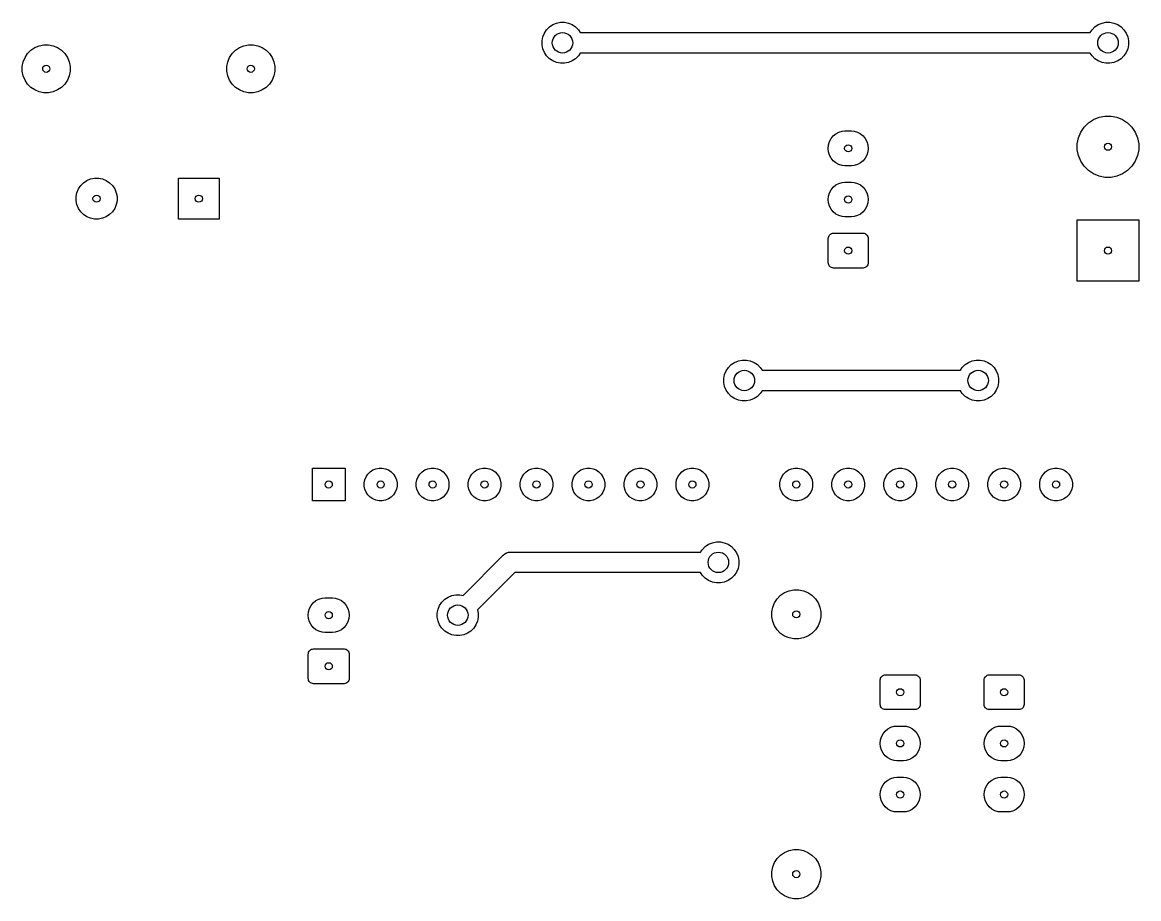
# Model space of a CAD drawing. Extents: x 121.1 to 186.4, y -132 to -40.7.
# Drawn here: x 128.5 to 183.1, y -132 to -89.2 of the extents above; entities that cross this region are included whole.
import ezdxf

# ---------------------------------------------------------------- set-up
doc = ezdxf.new("R2010")
doc.units = 0
doc.layers.add('BLACK', color=7, linetype='CONTINUOUS')

msp = doc.modelspace()

# ---------------------------------------------------------------- linework, layer by layer
at = {"layer": 'BLACK', "linetype": 'CONTINUOUS'}
for p, q in [((154.163, -89.5325), (154.303, -89.3932)), ((154.303, -89.3932), (154.466, -89.2838)), ((154.466, -89.2838), (154.648, -89.2084)), ((154.648, -89.2084), (154.842, -89.17)), ((154.842, -89.17), (155.038, -89.17)), ((155.038, -89.17), (155.232, -89.2084)), ((155.232, -89.2084), (155.414, -89.2838)), ((155.414, -89.2838), (155.577, -89.3932)), ((155.577, -89.3932), (155.717, -89.5325)), ((180.833, -89.5325), (180.973, -89.3932)), ((180.973, -89.3932), (181.136, -89.2838)), ((181.136, -89.2838), (181.318, -89.2084)), ((181.318, -89.2084), (181.512, -89.17)), ((181.512, -89.17), (181.708, -89.17)), ((181.708, -89.17), (181.902, -89.2084)), ((181.902, -89.2084), (182.084, -89.2838)), ((182.084, -89.2838), (182.247, -89.3932)), ((182.247, -89.3932), (182.387, -89.5325)), ((153.94, -90.0715), (153.978, -89.8783)), ((153.978, -89.8783), (154.054, -89.6963)), ((154.054, -89.6963), (154.163, -89.5325)), ((155.717, -89.5325), (155.809, -89.67)), ((155.809, -89.67), (180.741, -89.67)), ((180.741, -89.67), (180.833, -89.5325)), ((182.387, -89.5325), (182.496, -89.6963)), ((182.496, -89.6963), (182.572, -89.8783)), ((182.572, -89.8783), (182.61, -90.0715)), ((128.791, -90.6942), (128.954, -90.5312)), ((128.954, -90.5312), (129.146, -90.4032)), ((129.146, -90.4032), (129.359, -90.315)), ((129.359, -90.315), (129.585, -90.27)), ((129.585, -90.27), (129.815, -90.27)), ((129.815, -90.27), (130.041, -90.315)), ((130.041, -90.315), (130.254, -90.4032)), ((130.254, -90.4032), (130.446, -90.5312)), ((130.446, -90.5312), (130.609, -90.6942)), ((138.791, -90.6942), (138.954, -90.5312)), ((138.954, -90.5312), (139.146, -90.4032)), ((139.146, -90.4032), (139.359, -90.315)), ((139.359, -90.315), (139.585, -90.27)), ((139.585, -90.27), (139.815, -90.27)), ((139.815, -90.27), (140.041, -90.315)), ((140.041, -90.315), (140.254, -90.4032)), ((140.254, -90.4032), (140.446, -90.5312)), ((140.446, -90.5312), (140.609, -90.6942)), ((153.94, -90.2685), (153.94, -90.0715)), ((153.978, -90.4617), (153.94, -90.2685)), ((154.054, -90.6437), (153.978, -90.4617)), ((182.572, -90.4617), (182.496, -90.6437)), ((182.61, -90.2685), (182.572, -90.4617)), ((182.61, -90.0715), (182.61, -90.2685)), ((128.53, -91.3248), (128.575, -91.0987)), ((128.575, -91.0987), (128.663, -90.8858)), ((128.663, -90.8858), (128.791, -90.6942)), ((130.609, -90.6942), (130.737, -90.8858)), ((130.737, -90.8858), (130.825, -91.0987)), ((130.825, -91.0987), (130.87, -91.3248)), ((138.53, -91.3248), (138.575, -91.0987)), ((138.575, -91.0987), (138.663, -90.8858)), ((138.663, -90.8858), (138.791, -90.6942)), ((140.609, -90.6942), (140.737, -90.8858)), ((140.737, -90.8858), (140.825, -91.0987)), ((140.825, -91.0987), (140.87, -91.3248)), ((154.163, -90.8075), (154.054, -90.6437)), ((154.303, -90.9468), (154.163, -90.8075)), ((154.466, -91.0562), (154.303, -90.9468)), ((154.648, -91.1316), (154.466, -91.0562)), ((154.842, -91.17), (154.648, -91.1316)), ((155.232, -91.1316), (155.038, -91.17)), ((155.414, -91.0562), (155.232, -91.1316)), ((155.577, -90.9468), (155.414, -91.0562)), ((155.717, -90.8075), (155.577, -90.9468)), ((155.809, -90.67), (155.717, -90.8075)), ((180.741, -90.67), (155.809, -90.67)), ((180.833, -90.8075), (180.741, -90.67)), ((180.973, -90.9468), (180.833, -90.8075)), ((181.136, -91.0562), (180.973, -90.9468)), ((181.318, -91.1316), (181.136, -91.0562)), ((181.512, -91.17), (181.318, -91.1316)), ((181.902, -91.1316), (181.708, -91.17)), ((182.084, -91.0562), (181.902, -91.1316)), ((182.247, -90.9468), (182.084, -91.0562)), ((182.387, -90.8075), (182.247, -90.9468)), ((182.496, -90.6437), (182.387, -90.8075)), ((128.53, -91.5552), (128.53, -91.3248)), ((128.575, -91.7813), (128.53, -91.5552)), ((130.87, -91.5552), (130.825, -91.7813)), ((130.87, -91.3248), (130.87, -91.5552)), ((138.53, -91.5552), (138.53, -91.3248)), ((138.575, -91.7813), (138.53, -91.5552)), ((140.87, -91.5552), (140.825, -91.7813)), ((140.87, -91.3248), (140.87, -91.5552)), ((155.038, -91.17), (154.842, -91.17)), ((181.708, -91.17), (181.512, -91.17)), ((128.663, -91.9942), (128.575, -91.7813)), ((128.791, -92.1858), (128.663, -91.9942)), ((128.954, -92.3488), (128.791, -92.1858)), ((130.609, -92.1858), (130.446, -92.3488)), ((130.737, -91.9942), (130.609, -92.1858)), ((130.825, -91.7813), (130.737, -91.9942)), ((138.663, -91.9942), (138.575, -91.7813)), ((138.791, -92.1858), (138.663, -91.9942)), ((138.954, -92.3488), (138.791, -92.1858)), ((140.609, -92.1858), (140.446, -92.3488)), ((140.737, -91.9942), (140.609, -92.1858)), ((140.825, -91.7813), (140.737, -91.9942)), ((129.146, -92.4768), (128.954, -92.3488)), ((129.359, -92.565), (129.146, -92.4768)), ((129.585, -92.61), (129.359, -92.565)), ((129.815, -92.61), (129.585, -92.61)), ((130.041, -92.565), (129.815, -92.61)), ((130.254, -92.4768), (130.041, -92.565)), ((130.446, -92.3488), (130.254, -92.4768)), ((139.146, -92.4768), (138.954, -92.3488)), ((139.359, -92.565), (139.146, -92.4768)), ((139.585, -92.61), (139.359, -92.565)), ((139.815, -92.61), (139.585, -92.61)), ((140.041, -92.565), (139.815, -92.61)), ((140.254, -92.4768), (140.041, -92.565)), ((140.446, -92.3488), (140.254, -92.4768)), ((180.899, -93.9207), (181.172, -93.8076)), ((181.172, -93.8076), (181.462, -93.75)), ((181.462, -93.75), (181.758, -93.75)), ((181.758, -93.75), (182.048, -93.8076)), ((182.048, -93.8076), (182.321, -93.9207)), ((180.281, -94.5395), (180.445, -94.2938)), ((180.445, -94.2938), (180.654, -94.0849)), ((180.654, -94.0849), (180.899, -93.9207)), ((182.321, -93.9207), (182.566, -94.0849)), ((182.566, -94.0849), (182.775, -94.2938)), ((182.775, -94.2938), (182.939, -94.5395)), ((167.996, -95.0031), (168.075, -94.8555)), ((168.075, -94.8555), (168.181, -94.7261)), ((168.181, -94.7261), (168.31, -94.6198)), ((168.31, -94.6198), (168.458, -94.5409)), ((168.458, -94.5409), (168.618, -94.4923)), ((168.618, -94.4923), (168.743, -94.48)), ((168.743, -94.48), (169.077, -94.48)), ((169.077, -94.48), (169.202, -94.4923)), ((169.202, -94.4923), (169.362, -94.5409)), ((169.362, -94.5409), (169.51, -94.6198)), ((169.51, -94.6198), (169.639, -94.7261)), ((169.639, -94.7261), (169.745, -94.8555)), ((169.745, -94.8555), (169.824, -95.0031)), ((180.11, -95.1023), (180.168, -94.8125)), ((180.168, -94.8125), (180.281, -94.5395)), ((182.939, -94.5395), (183.052, -94.8125)), ((183.052, -94.8125), (183.11, -95.1023)), ((167.931, -95.33), (167.947, -95.1634)), ((167.947, -95.4966), (167.931, -95.33)), ((167.947, -95.1634), (167.996, -95.0031)), ((167.996, -95.6569), (167.947, -95.4966)), ((169.824, -95.0031), (169.873, -95.1634)), ((169.873, -95.4966), (169.824, -95.6569)), ((169.873, -95.1634), (169.889, -95.33)), ((169.889, -95.33), (169.873, -95.4966)), ((180.11, -95.3977), (180.11, -95.1023)), ((180.168, -95.6875), (180.11, -95.3977)), ((183.11, -95.3977), (183.052, -95.6875)), ((183.11, -95.1023), (183.11, -95.3977)), ((168.075, -95.8045), (167.996, -95.6569)), ((168.181, -95.9339), (168.075, -95.8045)), ((168.31, -96.0402), (168.181, -95.9339)), ((168.458, -96.1191), (168.31, -96.0402)), ((169.51, -96.0402), (169.362, -96.1191)), ((169.639, -95.9339), (169.51, -96.0402)), ((169.745, -95.8045), (169.639, -95.9339)), ((169.824, -95.6569), (169.745, -95.8045)), ((180.281, -95.9605), (180.168, -95.6875)), ((180.445, -96.2062), (180.281, -95.9605)), ((182.939, -95.9605), (182.775, -96.2062)), ((183.052, -95.6875), (182.939, -95.9605)), ((168.618, -96.1677), (168.458, -96.1191)), ((168.743, -96.18), (168.618, -96.1677)), ((169.077, -96.18), (168.743, -96.18)), ((169.202, -96.1677), (169.077, -96.18)), ((169.362, -96.1191), (169.202, -96.1677)), ((180.654, -96.4151), (180.445, -96.2062)), ((180.899, -96.5793), (180.654, -96.4151)), ((181.172, -96.6924), (180.899, -96.5793)), ((182.321, -96.5793), (182.048, -96.6924)), ((182.566, -96.4151), (182.321, -96.5793)), ((182.775, -96.2062), (182.566, -96.4151)), ((131.383, -97.1525), (131.523, -97.0132)), ((131.523, -97.0132), (131.686, -96.9038)), ((131.686, -96.9038), (131.868, -96.8284)), ((131.868, -96.8284), (132.062, -96.79)), ((132.062, -96.79), (132.258, -96.79)), ((132.258, -96.79), (132.452, -96.8284)), ((132.452, -96.8284), (132.634, -96.9038)), ((132.634, -96.9038), (132.797, -97.0132)), ((132.797, -97.0132), (132.937, -97.1525)), ((136.16, -98.79), (136.16, -96.79)), ((136.16, -96.79), (138.16, -96.79)), ((138.16, -96.79), (138.16, -98.79)), ((168.181, -97.2261), (168.31, -97.1198)), ((168.31, -97.1198), (168.458, -97.0409)), ((168.458, -97.0409), (168.618, -96.9923)), ((168.618, -96.9923), (168.743, -96.98)), ((168.743, -96.98), (169.077, -96.98)), ((169.077, -96.98), (169.202, -96.9923)), ((169.202, -96.9923), (169.362, -97.0409)), ((169.362, -97.0409), (169.51, -97.1198)), ((169.51, -97.1198), (169.639, -97.2261)), ((181.462, -96.75), (181.172, -96.6924)), ((181.758, -96.75), (181.462, -96.75)), ((182.048, -96.6924), (181.758, -96.75)), ((131.16, -97.6915), (131.198, -97.4983)), ((131.16, -97.8885), (131.16, -97.6915)), ((131.198, -97.4983), (131.274, -97.3163)), ((131.274, -97.3163), (131.383, -97.1525)), ((132.937, -97.1525), (133.046, -97.3163)), ((133.046, -97.3163), (133.122, -97.4983)), ((133.122, -97.4983), (133.16, -97.6915)), ((133.16, -97.6915), (133.16, -97.8885)), ((167.931, -97.83), (167.947, -97.6634)), ((167.947, -97.6634), (167.996, -97.5031)), ((167.996, -97.5031), (168.075, -97.3555)), ((168.075, -97.3555), (168.181, -97.2261)), ((169.639, -97.2261), (169.745, -97.3555)), ((169.745, -97.3555), (169.824, -97.5031)), ((169.824, -97.5031), (169.873, -97.6634)), ((169.873, -97.6634), (169.889, -97.83)), ((131.198, -98.0817), (131.16, -97.8885)), ((131.274, -98.2637), (131.198, -98.0817)), ((133.122, -98.0817), (133.046, -98.2637)), ((133.16, -97.8885), (133.122, -98.0817)), ((167.947, -97.9966), (167.931, -97.83)), ((167.996, -98.1569), (167.947, -97.9966)), ((168.075, -98.3045), (167.996, -98.1569)), ((169.824, -98.1569), (169.745, -98.3045)), ((169.873, -97.9966), (169.824, -98.1569)), ((169.889, -97.83), (169.873, -97.9966)), ((131.383, -98.4275), (131.274, -98.2637)), ((131.523, -98.5668), (131.383, -98.4275)), ((131.686, -98.6762), (131.523, -98.5668)), ((131.868, -98.7516), (131.686, -98.6762)), ((132.062, -98.79), (131.868, -98.7516)), ((132.452, -98.7516), (132.258, -98.79)), ((132.634, -98.6762), (132.452, -98.7516)), ((132.797, -98.5668), (132.634, -98.6762)), ((132.937, -98.4275), (132.797, -98.5668)), ((133.046, -98.2637), (132.937, -98.4275)), ((168.181, -98.4339), (168.075, -98.3045)), ((168.31, -98.5402), (168.181, -98.4339)), ((168.458, -98.6191), (168.31, -98.5402)), ((168.618, -98.6677), (168.458, -98.6191)), ((168.743, -98.68), (168.618, -98.6677)), ((169.077, -98.68), (168.743, -98.68)), ((169.202, -98.6677), (169.077, -98.68)), ((169.362, -98.6191), (169.202, -98.6677)), ((169.51, -98.5402), (169.362, -98.6191)), ((169.639, -98.4339), (169.51, -98.5402)), ((169.745, -98.3045), (169.639, -98.4339)), ((132.258, -98.79), (132.062, -98.79)), ((138.16, -98.79), (136.16, -98.79)), ((180.11, -101.83), (180.11, -98.83)), ((180.11, -98.83), (183.11, -98.83)), ((183.11, -98.83), (183.11, -101.83)), ((167.935, -99.73), (167.94, -99.6812)), ((167.935, -100.93), (167.935, -99.73)), ((167.94, -99.6812), (167.954, -99.6343)), ((167.954, -99.6343), (167.977, -99.5911)), ((167.977, -99.5911), (168.008, -99.5532)), ((168.008, -99.5532), (168.046, -99.5221)), ((168.046, -99.5221), (168.089, -99.499)), ((168.089, -99.499), (168.136, -99.4848)), ((168.136, -99.4848), (168.185, -99.48)), ((168.185, -99.48), (169.635, -99.48)), ((169.635, -99.48), (169.684, -99.4848)), ((169.684, -99.4848), (169.731, -99.499)), ((169.731, -99.499), (169.774, -99.5221)), ((169.774, -99.5221), (169.812, -99.5532)), ((169.812, -99.5532), (169.843, -99.5911)), ((169.843, -99.5911), (169.866, -99.6343)), ((169.866, -99.6343), (169.88, -99.6812)), ((169.88, -99.6812), (169.885, -99.73)), ((169.885, -99.73), (169.885, -100.93)), ((167.94, -100.979), (167.935, -100.93)), ((169.885, -100.93), (169.88, -100.979)), ((167.954, -101.026), (167.94, -100.979)), ((167.977, -101.069), (167.954, -101.026)), ((168.008, -101.107), (167.977, -101.069)), ((168.046, -101.138), (168.008, -101.107)), ((168.089, -101.161), (168.046, -101.138)), ((168.136, -101.175), (168.089, -101.161)), ((168.185, -101.18), (168.136, -101.175)), ((169.635, -101.18), (168.185, -101.18)), ((169.684, -101.175), (169.635, -101.18)), ((169.731, -101.161), (169.684, -101.175)), ((169.774, -101.138), (169.731, -101.161)), ((169.812, -101.107), (169.774, -101.138)), ((169.843, -101.069), (169.812, -101.107)), ((169.866, -101.026), (169.843, -101.069)), ((169.88, -100.979), (169.866, -101.026)), ((183.11, -101.83), (180.11, -101.83)), ((163.193, -105.903), (163.356, -105.794)), ((163.356, -105.794), (163.538, -105.718)), ((163.538, -105.718), (163.732, -105.68)), ((163.732, -105.68), (163.928, -105.68)), ((163.928, -105.68), (164.122, -105.718)), ((164.122, -105.718), (164.304, -105.794)), ((164.304, -105.794), (164.467, -105.903)), ((174.623, -105.903), (174.786, -105.794)), ((174.786, -105.794), (174.968, -105.718)), ((174.968, -105.718), (175.162, -105.68)), ((175.162, -105.68), (175.358, -105.68)), ((175.358, -105.68), (175.552, -105.718)), ((175.552, -105.718), (175.734, -105.794)), ((175.734, -105.794), (175.897, -105.903)), ((162.83, -106.582), (162.868, -106.388)), ((162.868, -106.388), (162.944, -106.206)), ((162.944, -106.206), (163.053, -106.043)), ((163.053, -106.043), (163.193, -105.903)), ((164.467, -105.903), (164.607, -106.043)), ((164.607, -106.043), (164.699, -106.18)), ((164.699, -106.18), (174.391, -106.18)), ((174.391, -106.18), (174.483, -106.043)), ((174.483, -106.043), (174.623, -105.903)), ((175.897, -105.903), (176.037, -106.043)), ((176.037, -106.043), (176.146, -106.206)), ((176.146, -106.206), (176.222, -106.388)), ((176.222, -106.388), (176.26, -106.582)), ((162.83, -106.778), (162.83, -106.582)), ((162.868, -106.972), (162.83, -106.778)), ((162.944, -107.154), (162.868, -106.972)), ((176.222, -106.972), (176.146, -107.154)), ((176.26, -106.778), (176.222, -106.972)), ((176.26, -106.582), (176.26, -106.778)), ((163.053, -107.317), (162.944, -107.154)), ((163.193, -107.457), (163.053, -107.317)), ((163.356, -107.566), (163.193, -107.457)), ((164.467, -107.457), (164.304, -107.566)), ((164.607, -107.317), (164.467, -107.457)), ((164.699, -107.18), (164.607, -107.317)), ((174.391, -107.18), (164.699, -107.18)), ((174.483, -107.317), (174.391, -107.18)), ((174.623, -107.457), (174.483, -107.317)), ((174.786, -107.566), (174.623, -107.457)), ((175.897, -107.457), (175.734, -107.566)), ((176.037, -107.317), (175.897, -107.457)), ((176.146, -107.154), (176.037, -107.317)), ((163.538, -107.642), (163.356, -107.566)), ((163.732, -107.68), (163.538, -107.642)), ((163.928, -107.68), (163.732, -107.68)), ((164.122, -107.642), (163.928, -107.68)), ((164.304, -107.566), (164.122, -107.642)), ((174.968, -107.642), (174.786, -107.566)), ((175.162, -107.68), (174.968, -107.642)), ((175.358, -107.68), (175.162, -107.68)), ((175.552, -107.642), (175.358, -107.68)), ((175.734, -107.566), (175.552, -107.642)), ((142.71, -112.56), (142.71, -110.96)), ((142.71, -110.96), (144.31, -110.96)), ((144.31, -110.96), (144.31, -112.56)), ((145.341, -111.381), (145.429, -111.25)), ((145.429, -111.25), (145.54, -111.139)), ((145.54, -111.139), (145.671, -111.051)), ((145.671, -111.051), (145.817, -110.991)), ((145.817, -110.991), (145.971, -110.96)), ((145.971, -110.96), (146.129, -110.96)), ((146.129, -110.96), (146.283, -110.991)), ((146.283, -110.991), (146.429, -111.051)), ((146.429, -111.051), (146.56, -111.139)), ((146.56, -111.139), (146.671, -111.25)), ((146.671, -111.25), (146.759, -111.381)), ((147.881, -111.381), (147.969, -111.25)), ((147.969, -111.25), (148.08, -111.139)), ((148.08, -111.139), (148.211, -111.051)), ((148.211, -111.051), (148.357, -110.991)), ((148.357, -110.991), (148.511, -110.96)), ((148.511, -110.96), (148.669, -110.96)), ((148.669, -110.96), (148.823, -110.991)), ((148.823, -110.991), (148.969, -111.051)), ((148.969, -111.051), (149.1, -111.139)), ((149.1, -111.139), (149.211, -111.25)), ((149.211, -111.25), (149.299, -111.381)), ((150.421, -111.381), (150.509, -111.25)), ((150.509, -111.25), (150.62, -111.139)), ((150.62, -111.139), (150.751, -111.051)), ((150.751, -111.051), (150.897, -110.991)), ((150.897, -110.991), (151.051, -110.96)), ((151.051, -110.96), (151.209, -110.96)), ((151.209, -110.96), (151.363, -110.991)), ((151.363, -110.991), (151.509, -111.051)), ((151.509, -111.051), (151.64, -111.139)), ((151.64, -111.139), (151.751, -111.25)), ((151.751, -111.25), (151.839, -111.381)), ((152.961, -111.381), (153.049, -111.25)), ((153.049, -111.25), (153.16, -111.139)), ((153.16, -111.139), (153.291, -111.051)), ((153.291, -111.051), (153.437, -110.991)), ((153.437, -110.991), (153.591, -110.96)), ((153.591, -110.96), (153.749, -110.96)), ((153.749, -110.96), (153.903, -110.991)), ((153.903, -110.991), (154.049, -111.051)), ((154.049, -111.051), (154.18, -111.139)), ((154.18, -111.139), (154.291, -111.25)), ((154.291, -111.25), (154.379, -111.381)), ((155.501, -111.381), (155.589, -111.25)), ((155.589, -111.25), (155.7, -111.139)), ((155.7, -111.139), (155.831, -111.051)), ((155.831, -111.051), (155.977, -110.991)), ((155.977, -110.991), (156.131, -110.96)), ((156.131, -110.96), (156.289, -110.96)), ((156.289, -110.96), (156.443, -110.991)), ((156.443, -110.991), (156.589, -111.051)), ((156.589, -111.051), (156.72, -111.139)), ((156.72, -111.139), (156.831, -111.25)), ((156.831, -111.25), (156.919, -111.381)), ((158.041, -111.381), (158.129, -111.25)), ((158.129, -111.25), (158.24, -111.139)), ((158.24, -111.139), (158.371, -111.051)), ((158.371, -111.051), (158.517, -110.991)), ((158.517, -110.991), (158.671, -110.96)), ((158.671, -110.96), (158.829, -110.96)), ((158.829, -110.96), (158.983, -110.991)), ((158.983, -110.991), (159.129, -111.051)), ((159.129, -111.051), (159.26, -111.139)), ((159.26, -111.139), (159.371, -111.25)), ((159.371, -111.25), (159.459, -111.381)), ((160.581, -111.381), (160.669, -111.25)), ((160.669, -111.25), (160.78, -111.139)), ((160.78, -111.139), (160.911, -111.051)), ((160.911, -111.051), (161.057, -110.991)), ((161.057, -110.991), (161.211, -110.96)), ((161.211, -110.96), (161.369, -110.96)), ((161.369, -110.96), (161.523, -110.991)), ((161.523, -110.991), (161.669, -111.051)), ((161.669, -111.051), (161.8, -111.139)), ((161.8, -111.139), (161.911, -111.25)), ((161.911, -111.25), (161.999, -111.381)), ((165.661, -111.381), (165.749, -111.25)), ((165.749, -111.25), (165.86, -111.139)), ((165.86, -111.139), (165.991, -111.051)), ((165.991, -111.051), (166.137, -110.991)), ((166.137, -110.991), (166.291, -110.96)), ((166.291, -110.96), (166.449, -110.96)), ((166.449, -110.96), (166.603, -110.991)), ((166.603, -110.991), (166.749, -111.051)), ((166.749, -111.051), (166.88, -111.139)), ((166.88, -111.139), (166.991, -111.25)), ((166.991, -111.25), (167.079, -111.381)), ((168.201, -111.381), (168.289, -111.25)), ((168.289, -111.25), (168.4, -111.139)), ((168.4, -111.139), (168.531, -111.051)), ((168.531, -111.051), (168.677, -110.991)), ((168.677, -110.991), (168.831, -110.96)), ((168.831, -110.96), (168.989, -110.96)), ((168.989, -110.96), (169.143, -110.991)), ((169.143, -110.991), (169.289, -111.051)), ((169.289, -111.051), (169.42, -111.139)), ((169.42, -111.139), (169.531, -111.25)), ((169.531, -111.25), (169.619, -111.381)), ((170.741, -111.381), (170.829, -111.25)), ((170.829, -111.25), (170.94, -111.139)), ((170.94, -111.139), (171.071, -111.051)), ((171.071, -111.051), (171.217, -110.991)), ((171.217, -110.991), (171.371, -110.96)), ((171.371, -110.96), (171.529, -110.96)), ((171.529, -110.96), (171.683, -110.991)), ((171.683, -110.991), (171.829, -111.051)), ((171.829, -111.051), (171.96, -111.139)), ((171.96, -111.139), (172.071, -111.25)), ((172.071, -111.25), (172.159, -111.381)), ((173.281, -111.381), (173.369, -111.25)), ((173.369, -111.25), (173.48, -111.139)), ((173.48, -111.139), (173.611, -111.051)), ((173.611, -111.051), (173.757, -110.991)), ((173.757, -110.991), (173.911, -110.96)), ((173.911, -110.96), (174.069, -110.96)), ((174.069, -110.96), (174.223, -110.991)), ((174.223, -110.991), (174.369, -111.051)), ((174.369, -111.051), (174.5, -111.139)), ((174.5, -111.139), (174.611, -111.25)), ((174.611, -111.25), (174.699, -111.381)), ((175.821, -111.381), (175.909, -111.25)), ((175.909, -111.25), (176.02, -111.139)), ((176.02, -111.139), (176.151, -111.051)), ((176.151, -111.051), (176.297, -110.991)), ((176.297, -110.991), (176.451, -110.96)), ((176.451, -110.96), (176.609, -110.96)), ((176.609, -110.96), (176.763, -110.991)), ((176.763, -110.991), (176.909, -111.051)), ((176.909, -111.051), (177.04, -111.139)), ((177.04, -111.139), (177.151, -111.25)), ((177.151, -111.25), (177.239, -111.381)), ((178.361, -111.381), (178.449, -111.25)), ((178.449, -111.25), (178.56, -111.139)), ((178.56, -111.139), (178.691, -111.051)), ((178.691, -111.051), (178.837, -110.991)), ((178.837, -110.991), (178.991, -110.96)), ((178.991, -110.96), (179.149, -110.96)), ((179.149, -110.96), (179.303, -110.991)), ((179.303, -110.991), (179.449, -111.051)), ((179.449, -111.051), (179.58, -111.139)), ((179.58, -111.139), (179.691, -111.25)), ((179.691, -111.25), (179.779, -111.381)), ((145.25, -111.681), (145.281, -111.527)), ((145.25, -111.839), (145.25, -111.681)), ((145.281, -111.993), (145.25, -111.839)), ((145.281, -111.527), (145.341, -111.381)), ((146.759, -111.381), (146.819, -111.527)), ((146.819, -111.527), (146.85, -111.681)), ((146.85, -111.839), (146.819, -111.993)), ((146.85, -111.681), (146.85, -111.839)), ((147.79, -111.681), (147.821, -111.527)), ((147.79, -111.839), (147.79, -111.681)), ((147.821, -111.993), (147.79, -111.839)), ((147.821, -111.527), (147.881, -111.381)), ((149.299, -111.381), (149.359, -111.527)), ((149.359, -111.527), (149.39, -111.681)), ((149.39, -111.839), (149.359, -111.993)), ((149.39, -111.681), (149.39, -111.839)), ((150.33, -111.681), (150.361, -111.527)), ((150.33, -111.839), (150.33, -111.681)), ((150.361, -111.993), (150.33, -111.839)), ((150.361, -111.527), (150.421, -111.381)), ((151.839, -111.381), (151.899, -111.527)), ((151.899, -111.527), (151.93, -111.681)), ((151.93, -111.839), (151.899, -111.993)), ((151.93, -111.681), (151.93, -111.839)), ((152.87, -111.681), (152.901, -111.527)), ((152.87, -111.839), (152.87, -111.681)), ((152.901, -111.993), (152.87, -111.839)), ((152.901, -111.527), (152.961, -111.381)), ((154.379, -111.381), (154.439, -111.527)), ((154.439, -111.527), (154.47, -111.681)), ((154.47, -111.839), (154.439, -111.993)), ((154.47, -111.681), (154.47, -111.839)), ((155.41, -111.681), (155.441, -111.527)), ((155.41, -111.839), (155.41, -111.681)), ((155.441, -111.993), (155.41, -111.839)), ((155.441, -111.527), (155.501, -111.381)), ((156.919, -111.381), (156.979, -111.527)), ((156.979, -111.527), (157.01, -111.681)), ((157.01, -111.839), (156.979, -111.993)), ((157.01, -111.681), (157.01, -111.839)), ((157.95, -111.681), (157.981, -111.527)), ((157.95, -111.839), (157.95, -111.681)), ((157.981, -111.993), (157.95, -111.839)), ((157.981, -111.527), (158.041, -111.381)), ((159.459, -111.381), (159.519, -111.527)), ((159.519, -111.527), (159.55, -111.681)), ((159.55, -111.839), (159.519, -111.993)), ((159.55, -111.681), (159.55, -111.839)), ((160.49, -111.681), (160.521, -111.527)), ((160.49, -111.839), (160.49, -111.681)), ((160.521, -111.993), (160.49, -111.839)), ((160.521, -111.527), (160.581, -111.381)), ((161.999, -111.381), (162.059, -111.527)), ((162.059, -111.527), (162.09, -111.681)), ((162.09, -111.839), (162.059, -111.993)), ((162.09, -111.681), (162.09, -111.839)), ((165.57, -111.681), (165.601, -111.527)), ((165.57, -111.839), (165.57, -111.681)), ((165.601, -111.993), (165.57, -111.839)), ((165.601, -111.527), (165.661, -111.381)), ((167.079, -111.381), (167.139, -111.527)), ((167.139, -111.527), (167.17, -111.681)), ((167.17, -111.839), (167.139, -111.993)), ((167.17, -111.681), (167.17, -111.839)), ((168.11, -111.681), (168.141, -111.527)), ((168.11, -111.839), (168.11, -111.681)), ((168.141, -111.993), (168.11, -111.839)), ((168.141, -111.527), (168.201, -111.381)), ((169.619, -111.381), (169.679, -111.527)), ((169.679, -111.527), (169.71, -111.681)), ((169.71, -111.839), (169.679, -111.993)), ((169.71, -111.681), (169.71, -111.839)), ((170.65, -111.681), (170.681, -111.527)), ((170.65, -111.839), (170.65, -111.681)), ((170.681, -111.993), (170.65, -111.839)), ((170.681, -111.527), (170.741, -111.381)), ((172.159, -111.381), (172.219, -111.527)), ((172.219, -111.527), (172.25, -111.681)), ((172.25, -111.839), (172.219, -111.993)), ((172.25, -111.681), (172.25, -111.839)), ((173.19, -111.681), (173.221, -111.527)), ((173.19, -111.839), (173.19, -111.681)), ((173.221, -111.993), (173.19, -111.839)), ((173.221, -111.527), (173.281, -111.381)), ((174.699, -111.381), (174.759, -111.527)), ((174.759, -111.527), (174.79, -111.681)), ((174.79, -111.839), (174.759, -111.993)), ((174.79, -111.681), (174.79, -111.839)), ((175.73, -111.681), (175.761, -111.527)), ((175.73, -111.839), (175.73, -111.681)), ((175.761, -111.993), (175.73, -111.839)), ((175.761, -111.527), (175.821, -111.381)), ((177.239, -111.381), (177.299, -111.527)), ((177.299, -111.527), (177.33, -111.681)), ((177.33, -111.839), (177.299, -111.993)), ((177.33, -111.681), (177.33, -111.839)), ((178.27, -111.681), (178.301, -111.527)), ((178.27, -111.839), (178.27, -111.681)), ((178.301, -111.993), (178.27, -111.839)), ((178.301, -111.527), (178.361, -111.381)), ((179.779, -111.381), (179.839, -111.527)), ((179.839, -111.527), (179.87, -111.681)), ((179.87, -111.839), (179.839, -111.993)), ((179.87, -111.681), (179.87, -111.839)), ((145.341, -112.139), (145.281, -111.993)), ((145.429, -112.27), (145.341, -112.139)), ((145.54, -112.381), (145.429, -112.27)), ((145.671, -112.469), (145.54, -112.381)), ((146.56, -112.381), (146.429, -112.469)), ((146.671, -112.27), (146.56, -112.381)), ((146.759, -112.139), (146.671, -112.27)), ((146.819, -111.993), (146.759, -112.139)), ((147.881, -112.139), (147.821, -111.993)), ((147.969, -112.27), (147.881, -112.139)), ((148.08, -112.381), (147.969, -112.27)), ((148.211, -112.469), (148.08, -112.381)), ((149.1, -112.381), (148.969, -112.469)), ((149.211, -112.27), (149.1, -112.381)), ((149.299, -112.139), (149.211, -112.27)), ((149.359, -111.993), (149.299, -112.139)), ((150.421, -112.139), (150.361, -111.993)), ((150.509, -112.27), (150.421, -112.139)), ((150.62, -112.381), (150.509, -112.27)), ((150.751, -112.469), (150.62, -112.381)), ((151.64, -112.381), (151.509, -112.469)), ((151.751, -112.27), (151.64, -112.381)), ((151.839, -112.139), (151.751, -112.27)), ((151.899, -111.993), (151.839, -112.139)), ((152.961, -112.139), (152.901, -111.993)), ((153.049, -112.27), (152.961, -112.139)), ((153.16, -112.381), (153.049, -112.27)), ((153.291, -112.469), (153.16, -112.381)), ((154.18, -112.381), (154.049, -112.469)), ((154.291, -112.27), (154.18, -112.381)), ((154.379, -112.139), (154.291, -112.27)), ((154.439, -111.993), (154.379, -112.139)), ((155.501, -112.139), (155.441, -111.993)), ((155.589, -112.27), (155.501, -112.139)), ((155.7, -112.381), (155.589, -112.27)), ((155.831, -112.469), (155.7, -112.381)), ((156.72, -112.381), (156.589, -112.469)), ((156.831, -112.27), (156.72, -112.381)), ((156.919, -112.139), (156.831, -112.27)), ((156.979, -111.993), (156.919, -112.139)), ((158.041, -112.139), (157.981, -111.993)), ((158.129, -112.27), (158.041, -112.139)), ((158.24, -112.381), (158.129, -112.27)), ((158.371, -112.469), (158.24, -112.381)), ((159.26, -112.381), (159.129, -112.469)), ((159.371, -112.27), (159.26, -112.381)), ((159.459, -112.139), (159.371, -112.27)), ((159.519, -111.993), (159.459, -112.139)), ((160.581, -112.139), (160.521, -111.993)), ((160.669, -112.27), (160.581, -112.139)), ((160.78, -112.381), (160.669, -112.27)), ((160.911, -112.469), (160.78, -112.381)), ((161.8, -112.381), (161.669, -112.469)), ((161.911, -112.27), (161.8, -112.381)), ((161.999, -112.139), (161.911, -112.27)), ((162.059, -111.993), (161.999, -112.139)), ((165.661, -112.139), (165.601, -111.993)), ((165.749, -112.27), (165.661, -112.139)), ((165.86, -112.381), (165.749, -112.27)), ((165.991, -112.469), (165.86, -112.381)), ((166.88, -112.381), (166.749, -112.469)), ((166.991, -112.27), (166.88, -112.381)), ((167.079, -112.139), (166.991, -112.27)), ((167.139, -111.993), (167.079, -112.139)), ((168.201, -112.139), (168.141, -111.993)), ((168.289, -112.27), (168.201, -112.139)), ((168.4, -112.381), (168.289, -112.27)), ((168.531, -112.469), (168.4, -112.381)), ((169.42, -112.381), (169.289, -112.469)), ((169.531, -112.27), (169.42, -112.381)), ((169.619, -112.139), (169.531, -112.27)), ((169.679, -111.993), (169.619, -112.139)), ((170.741, -112.139), (170.681, -111.993)), ((170.829, -112.27), (170.741, -112.139)), ((170.94, -112.381), (170.829, -112.27)), ((171.071, -112.469), (170.94, -112.381)), ((171.96, -112.381), (171.829, -112.469)), ((172.071, -112.27), (171.96, -112.381)), ((172.159, -112.139), (172.071, -112.27)), ((172.219, -111.993), (172.159, -112.139)), ((173.281, -112.139), (173.221, -111.993)), ((173.369, -112.27), (173.281, -112.139)), ((173.48, -112.381), (173.369, -112.27)), ((173.611, -112.469), (173.48, -112.381)), ((174.5, -112.381), (174.369, -112.469)), ((174.611, -112.27), (174.5, -112.381)), ((174.699, -112.139), (174.611, -112.27)), ((174.759, -111.993), (174.699, -112.139)), ((175.821, -112.139), (175.761, -111.993)), ((175.909, -112.27), (175.821, -112.139)), ((176.02, -112.381), (175.909, -112.27)), ((176.151, -112.469), (176.02, -112.381)), ((177.04, -112.381), (176.909, -112.469)), ((177.151, -112.27), (177.04, -112.381)), ((177.239, -112.139), (177.151, -112.27)), ((177.299, -111.993), (177.239, -112.139)), ((178.361, -112.139), (178.301, -111.993)), ((178.449, -112.27), (178.361, -112.139)), ((178.56, -112.381), (178.449, -112.27)), ((178.691, -112.469), (178.56, -112.381)), ((179.58, -112.381), (179.449, -112.469)), ((179.691, -112.27), (179.58, -112.381)), ((179.779, -112.139), (179.691, -112.27)), ((179.839, -111.993), (179.779, -112.139)), ((144.31, -112.56), (142.71, -112.56)), ((145.817, -112.529), (145.671, -112.469)), ((145.971, -112.56), (145.817, -112.529)), ((146.129, -112.56), (145.971, -112.56)), ((146.283, -112.529), (146.129, -112.56)), ((146.429, -112.469), (146.283, -112.529)), ((148.357, -112.529), (148.211, -112.469)), ((148.511, -112.56), (148.357, -112.529)), ((148.669, -112.56), (148.511, -112.56)), ((148.823, -112.529), (148.669, -112.56)), ((148.969, -112.469), (148.823, -112.529)), ((150.897, -112.529), (150.751, -112.469)), ((151.051, -112.56), (150.897, -112.529)), ((151.209, -112.56), (151.051, -112.56)), ((151.363, -112.529), (151.209, -112.56)), ((151.509, -112.469), (151.363, -112.529)), ((153.437, -112.529), (153.291, -112.469)), ((153.591, -112.56), (153.437, -112.529)), ((153.749, -112.56), (153.591, -112.56)), ((153.903, -112.529), (153.749, -112.56)), ((154.049, -112.469), (153.903, -112.529)), ((155.977, -112.529), (155.831, -112.469)), ((156.131, -112.56), (155.977, -112.529)), ((156.289, -112.56), (156.131, -112.56)), ((156.443, -112.529), (156.289, -112.56)), ((156.589, -112.469), (156.443, -112.529)), ((158.517, -112.529), (158.371, -112.469)), ((158.671, -112.56), (158.517, -112.529)), ((158.829, -112.56), (158.671, -112.56)), ((158.983, -112.529), (158.829, -112.56)), ((159.129, -112.469), (158.983, -112.529)), ((161.057, -112.529), (160.911, -112.469)), ((161.211, -112.56), (161.057, -112.529)), ((161.369, -112.56), (161.211, -112.56)), ((161.523, -112.529), (161.369, -112.56)), ((161.669, -112.469), (161.523, -112.529)), ((166.137, -112.529), (165.991, -112.469)), ((166.291, -112.56), (166.137, -112.529)), ((166.449, -112.56), (166.291, -112.56)), ((166.603, -112.529), (166.449, -112.56)), ((166.749, -112.469), (166.603, -112.529)), ((168.677, -112.529), (168.531, -112.469)), ((168.831, -112.56), (168.677, -112.529)), ((168.989, -112.56), (168.831, -112.56)), ((169.143, -112.529), (168.989, -112.56)), ((169.289, -112.469), (169.143, -112.529)), ((171.217, -112.529), (171.071, -112.469)), ((171.371, -112.56), (171.217, -112.529)), ((171.529, -112.56), (171.371, -112.56)), ((171.683, -112.529), (171.529, -112.56)), ((171.829, -112.469), (171.683, -112.529)), ((173.757, -112.529), (173.611, -112.469)), ((173.911, -112.56), (173.757, -112.529)), ((174.069, -112.56), (173.911, -112.56)), ((174.223, -112.529), (174.069, -112.56)), ((174.369, -112.469), (174.223, -112.529)), ((176.297, -112.529), (176.151, -112.469)), ((176.451, -112.56), (176.297, -112.529)), ((176.609, -112.56), (176.451, -112.56)), ((176.763, -112.529), (176.609, -112.56)), ((176.909, -112.469), (176.763, -112.529)), ((178.837, -112.529), (178.691, -112.469)), ((178.991, -112.56), (178.837, -112.529)), ((179.149, -112.56), (178.991, -112.56)), ((179.303, -112.529), (179.149, -112.56)), ((179.449, -112.469), (179.303, -112.529)), ((162.086, -114.684), (162.268, -114.608)), ((162.268, -114.608), (162.462, -114.57)), ((162.462, -114.57), (162.658, -114.57)), ((162.658, -114.57), (162.852, -114.608)), ((162.852, -114.608), (163.034, -114.684)), ((152.045, -115.215), (152.121, -115.152)), ((152.121, -115.152), (152.208, -115.106)), ((152.208, -115.106), (152.273, -115.086)), ((152.273, -115.086), (152.302, -115.077)), ((152.302, -115.077), (152.4, -115.068)), ((152.4, -115.068), (152.425, -115.07)), ((152.425, -115.07), (161.691, -115.07)), ((161.691, -115.07), (161.783, -114.933)), ((161.783, -114.933), (161.923, -114.793)), ((161.923, -114.793), (162.086, -114.684)), ((163.034, -114.684), (163.197, -114.793)), ((163.197, -114.793), (163.337, -114.933)), ((163.337, -114.933), (163.446, -115.096)), ((163.446, -115.096), (163.522, -115.278)), ((150.081, -117.182), (152.029, -115.234)), ((152.029, -115.234), (152.045, -115.215)), ((163.522, -115.278), (163.56, -115.472)), ((163.56, -115.668), (163.522, -115.862)), ((163.56, -115.472), (163.56, -115.668)), ((152.607, -116.07), (150.788, -117.889)), ((161.691, -116.07), (152.607, -116.07)), ((161.783, -116.207), (161.691, -116.07)), ((161.923, -116.347), (161.783, -116.207)), ((163.337, -116.207), (163.197, -116.347)), ((163.446, -116.044), (163.337, -116.207)), ((163.522, -115.862), (163.446, -116.044)), ((162.086, -116.456), (161.923, -116.347)), ((162.268, -116.532), (162.086, -116.456)), ((162.462, -116.57), (162.268, -116.532)), ((162.658, -116.57), (162.462, -116.57)), ((162.852, -116.532), (162.658, -116.57)), ((163.034, -116.456), (162.852, -116.532)), ((163.197, -116.347), (163.034, -116.456)), ((143.033, -117.361), (143.193, -117.312)), ((143.193, -117.312), (143.318, -117.3)), ((143.318, -117.3), (143.702, -117.3)), ((143.702, -117.3), (143.827, -117.312)), ((143.827, -117.312), (143.987, -117.361)), ((149.183, -117.373), (149.346, -117.264)), ((149.346, -117.264), (149.528, -117.188)), ((149.528, -117.188), (149.722, -117.15)), ((149.722, -117.15), (149.918, -117.15)), ((149.918, -117.15), (150.081, -117.182)), ((165.307, -117.542), (165.438, -117.345)), ((165.438, -117.345), (165.605, -117.178)), ((165.605, -117.178), (165.802, -117.047)), ((165.802, -117.047), (166.02, -116.956)), ((166.02, -116.956), (166.252, -116.91)), ((166.252, -116.91), (166.488, -116.91)), ((166.488, -116.91), (166.72, -116.956)), ((166.72, -116.956), (166.938, -117.047)), ((166.938, -117.047), (167.135, -117.178)), ((167.135, -117.178), (167.302, -117.345)), ((167.302, -117.345), (167.433, -117.542)), ((142.522, -117.983), (142.571, -117.823)), ((142.571, -117.823), (142.65, -117.675)), ((142.65, -117.675), (142.756, -117.546)), ((142.756, -117.546), (142.885, -117.44)), ((142.885, -117.44), (143.033, -117.361)), ((143.987, -117.361), (144.135, -117.44)), ((144.135, -117.44), (144.264, -117.546)), ((144.264, -117.546), (144.37, -117.675)), ((144.37, -117.675), (144.449, -117.823)), ((144.449, -117.823), (144.498, -117.983)), ((148.82, -118.052), (148.858, -117.858)), ((148.858, -117.858), (148.934, -117.676)), ((148.934, -117.676), (149.043, -117.513)), ((149.043, -117.513), (149.183, -117.373)), ((150.788, -117.889), (150.82, -118.052)), ((165.17, -117.992), (165.216, -117.76)), ((165.216, -117.76), (165.307, -117.542)), ((167.433, -117.542), (167.524, -117.76)), ((167.524, -117.76), (167.57, -117.992)), ((142.506, -118.15), (142.522, -117.983)), ((142.522, -118.317), (142.506, -118.15)), ((142.571, -118.477), (142.522, -118.317)), ((144.498, -118.317), (144.449, -118.477)), ((144.498, -117.983), (144.514, -118.15)), ((144.514, -118.15), (144.498, -118.317)), ((148.82, -118.248), (148.82, -118.052)), ((148.858, -118.442), (148.82, -118.248)), ((150.82, -118.248), (150.782, -118.442)), ((150.82, -118.052), (150.82, -118.248)), ((165.17, -118.228), (165.17, -117.992)), ((165.216, -118.46), (165.17, -118.228)), ((167.57, -118.228), (167.524, -118.46)), ((167.57, -117.992), (167.57, -118.228)), ((142.65, -118.625), (142.571, -118.477)), ((142.756, -118.754), (142.65, -118.625)), ((142.885, -118.86), (142.756, -118.754)), ((143.033, -118.939), (142.885, -118.86)), ((143.193, -118.988), (143.033, -118.939)), ((143.987, -118.939), (143.827, -118.988)), ((144.135, -118.86), (143.987, -118.939)), ((144.264, -118.754), (144.135, -118.86)), ((144.37, -118.625), (144.264, -118.754)), ((144.449, -118.477), (144.37, -118.625)), ((148.934, -118.624), (148.858, -118.442)), ((149.043, -118.787), (148.934, -118.624)), ((149.183, -118.927), (149.043, -118.787)), ((149.346, -119.036), (149.183, -118.927)), ((150.457, -118.927), (150.294, -119.036)), ((150.597, -118.787), (150.457, -118.927)), ((150.706, -118.624), (150.597, -118.787)), ((150.782, -118.442), (150.706, -118.624)), ((165.307, -118.678), (165.216, -118.46)), ((165.438, -118.875), (165.307, -118.678)), ((165.605, -119.042), (165.438, -118.875)), ((167.302, -118.875), (167.135, -119.042)), ((167.433, -118.678), (167.302, -118.875)), ((167.524, -118.46), (167.433, -118.678)), ((143.318, -119), (143.193, -118.988)), ((143.702, -119), (143.318, -119)), ((143.827, -118.988), (143.702, -119)), ((149.528, -119.112), (149.346, -119.036)), ((149.722, -119.15), (149.528, -119.112)), ((149.918, -119.15), (149.722, -119.15)), ((150.112, -119.112), (149.918, -119.15)), ((150.294, -119.036), (150.112, -119.112)), ((165.802, -119.173), (165.605, -119.042)), ((166.02, -119.264), (165.802, -119.173)), ((166.252, -119.31), (166.02, -119.264)), ((166.488, -119.31), (166.252, -119.31)), ((166.72, -119.264), (166.488, -119.31)), ((166.938, -119.173), (166.72, -119.264)), ((167.135, -119.042), (166.938, -119.173)), ((142.51, -120.05), (142.515, -120.001)), ((142.51, -121.25), (142.51, -120.05)), ((142.515, -120.001), (142.529, -119.954)), ((142.529, -119.954), (142.552, -119.911)), ((142.552, -119.911), (142.583, -119.873)), ((142.583, -119.873), (142.621, -119.842)), ((142.621, -119.842), (142.664, -119.819)), ((142.664, -119.819), (142.711, -119.805)), ((142.711, -119.805), (142.76, -119.8)), ((142.76, -119.8), (144.26, -119.8)), ((144.26, -119.8), (144.309, -119.805)), ((144.309, -119.805), (144.356, -119.819)), ((144.356, -119.819), (144.399, -119.842)), ((144.399, -119.842), (144.437, -119.873)), ((144.437, -119.873), (144.468, -119.911)), ((144.468, -119.911), (144.491, -119.954)), ((144.491, -119.954), (144.505, -120.001)), ((144.505, -120.001), (144.51, -120.05)), ((144.51, -120.05), (144.51, -121.25)), ((170.517, -121.181), (170.548, -121.143)), ((170.548, -121.143), (170.586, -121.112)), ((170.586, -121.112), (170.629, -121.089)), ((170.629, -121.089), (170.676, -121.075)), ((170.676, -121.075), (170.725, -121.07)), ((170.725, -121.07), (172.175, -121.07)), ((172.175, -121.07), (172.224, -121.075)), ((172.224, -121.075), (172.271, -121.089)), ((172.271, -121.089), (172.314, -121.112)), ((172.314, -121.112), (172.352, -121.143)), ((172.352, -121.143), (172.383, -121.181)), ((175.597, -121.181), (175.628, -121.143)), ((175.628, -121.143), (175.666, -121.112)), ((175.666, -121.112), (175.709, -121.089)), ((175.709, -121.089), (175.756, -121.075)), ((175.756, -121.075), (175.805, -121.07)), ((175.805, -121.07), (177.255, -121.07)), ((177.255, -121.07), (177.304, -121.075)), ((177.304, -121.075), (177.351, -121.089)), ((177.351, -121.089), (177.394, -121.112)), ((177.394, -121.112), (177.432, -121.143)), ((177.432, -121.143), (177.463, -121.181)), ((142.515, -121.299), (142.51, -121.25)), ((142.529, -121.346), (142.515, -121.299)), ((142.552, -121.389), (142.529, -121.346)), ((142.583, -121.427), (142.552, -121.389)), ((142.621, -121.458), (142.583, -121.427)), ((142.664, -121.481), (142.621, -121.458)), ((142.711, -121.495), (142.664, -121.481)), ((142.76, -121.5), (142.711, -121.495)), ((144.26, -121.5), (142.76, -121.5)), ((144.309, -121.495), (144.26, -121.5)), ((144.356, -121.481), (144.309, -121.495)), ((144.399, -121.458), (144.356, -121.481)), ((144.437, -121.427), (144.399, -121.458)), ((144.468, -121.389), (144.437, -121.427)), ((144.491, -121.346), (144.468, -121.389)), ((144.505, -121.299), (144.491, -121.346)), ((144.51, -121.25), (144.505, -121.299)), ((170.475, -121.32), (170.48, -121.271)), ((170.475, -122.52), (170.475, -121.32)), ((170.48, -121.271), (170.494, -121.224)), ((170.494, -121.224), (170.517, -121.181)), ((172.383, -121.181), (172.406, -121.224)), ((172.406, -121.224), (172.42, -121.271)), ((172.42, -121.271), (172.425, -121.32)), ((172.425, -121.32), (172.425, -122.52)), ((175.555, -121.32), (175.56, -121.271)), ((175.555, -122.52), (175.555, -121.32)), ((175.56, -121.271), (175.574, -121.224)), ((175.574, -121.224), (175.597, -121.181)), ((177.463, -121.181), (177.486, -121.224)), ((177.486, -121.224), (177.5, -121.271)), ((177.5, -121.271), (177.505, -121.32)), ((177.505, -121.32), (177.505, -122.52)), ((170.48, -122.569), (170.475, -122.52)), ((170.494, -122.616), (170.48, -122.569)), ((170.517, -122.659), (170.494, -122.616)), ((170.548, -122.697), (170.517, -122.659)), ((170.586, -122.728), (170.548, -122.697)), ((170.629, -122.751), (170.586, -122.728)), ((170.676, -122.765), (170.629, -122.751)), ((170.725, -122.77), (170.676, -122.765)), ((172.175, -122.77), (170.725, -122.77)), ((172.224, -122.765), (172.175, -122.77)), ((172.271, -122.751), (172.224, -122.765)), ((172.314, -122.728), (172.271, -122.751)), ((172.352, -122.697), (172.314, -122.728)), ((172.383, -122.659), (172.352, -122.697)), ((172.406, -122.616), (172.383, -122.659)), ((172.42, -122.569), (172.406, -122.616)), ((172.425, -122.52), (172.42, -122.569)), ((175.56, -122.569), (175.555, -122.52)), ((175.574, -122.616), (175.56, -122.569)), ((175.597, -122.659), (175.574, -122.616)), ((175.628, -122.697), (175.597, -122.659)), ((175.666, -122.728), (175.628, -122.697)), ((175.709, -122.751), (175.666, -122.728)), ((175.756, -122.765), (175.709, -122.751)), ((175.805, -122.77), (175.756, -122.765)), ((177.255, -122.77), (175.805, -122.77)), ((177.304, -122.765), (177.255, -122.77)), ((177.351, -122.751), (177.304, -122.765)), ((177.394, -122.728), (177.351, -122.751)), ((177.432, -122.697), (177.394, -122.728)), ((177.463, -122.659), (177.432, -122.697)), ((177.486, -122.616), (177.463, -122.659)), ((177.5, -122.569), (177.486, -122.616)), ((177.505, -122.52), (177.5, -122.569)), ((170.615, -123.945), (170.721, -123.816)), ((170.721, -123.816), (170.85, -123.71)), ((170.85, -123.71), (170.998, -123.631)), ((170.998, -123.631), (171.158, -123.582)), ((171.158, -123.582), (171.283, -123.57)), ((171.283, -123.57), (171.617, -123.57)), ((171.617, -123.57), (171.742, -123.582)), ((171.742, -123.582), (171.902, -123.631)), ((171.902, -123.631), (172.05, -123.71)), ((172.05, -123.71), (172.179, -123.816)), ((172.179, -123.816), (172.285, -123.945)), ((175.695, -123.945), (175.801, -123.816)), ((175.801, -123.816), (175.93, -123.71)), ((175.93, -123.71), (176.078, -123.631)), ((176.078, -123.631), (176.238, -123.582)), ((176.238, -123.582), (176.363, -123.57)), ((176.363, -123.57), (176.697, -123.57)), ((176.697, -123.57), (176.822, -123.582)), ((176.822, -123.582), (176.982, -123.631)), ((176.982, -123.631), (177.13, -123.71)), ((177.13, -123.71), (177.259, -123.816)), ((177.259, -123.816), (177.365, -123.945)), ((170.471, -124.42), (170.487, -124.253)), ((170.487, -124.587), (170.471, -124.42)), ((170.487, -124.253), (170.536, -124.093)), ((170.536, -124.093), (170.615, -123.945)), ((172.285, -123.945), (172.364, -124.093)), ((172.364, -124.093), (172.413, -124.253)), ((172.413, -124.253), (172.429, -124.42)), ((172.429, -124.42), (172.413, -124.587)), ((175.551, -124.42), (175.567, -124.253)), ((175.567, -124.587), (175.551, -124.42)), ((175.567, -124.253), (175.616, -124.093)), ((175.616, -124.093), (175.695, -123.945)), ((177.365, -123.945), (177.444, -124.093)), ((177.444, -124.093), (177.493, -124.253)), ((177.493, -124.253), (177.509, -124.42)), ((177.509, -124.42), (177.493, -124.587)), ((170.536, -124.747), (170.487, -124.587)), ((170.615, -124.895), (170.536, -124.747)), ((170.721, -125.024), (170.615, -124.895)), ((172.285, -124.895), (172.179, -125.024)), ((172.364, -124.747), (172.285, -124.895)), ((172.413, -124.587), (172.364, -124.747)), ((175.616, -124.747), (175.567, -124.587)), ((175.695, -124.895), (175.616, -124.747)), ((175.801, -125.024), (175.695, -124.895)), ((177.365, -124.895), (177.259, -125.024)), ((177.444, -124.747), (177.365, -124.895)), ((177.493, -124.587), (177.444, -124.747)), ((170.85, -125.13), (170.721, -125.024)), ((170.998, -125.209), (170.85, -125.13)), ((171.158, -125.258), (170.998, -125.209)), ((171.283, -125.27), (171.158, -125.258)), ((171.617, -125.27), (171.283, -125.27)), ((171.742, -125.258), (171.617, -125.27)), ((171.902, -125.209), (171.742, -125.258)), ((172.05, -125.13), (171.902, -125.209)), ((172.179, -125.024), (172.05, -125.13)), ((175.93, -125.13), (175.801, -125.024)), ((176.078, -125.209), (175.93, -125.13)), ((176.238, -125.258), (176.078, -125.209)), ((176.363, -125.27), (176.238, -125.258)), ((176.697, -125.27), (176.363, -125.27)), ((176.822, -125.258), (176.697, -125.27)), ((176.982, -125.209), (176.822, -125.258)), ((177.13, -125.13), (176.982, -125.209)), ((177.259, -125.024), (177.13, -125.13)), ((171.158, -126.082), (171.283, -126.07)), ((171.283, -126.07), (171.617, -126.07)), ((171.617, -126.07), (171.742, -126.082)), ((176.238, -126.082), (176.363, -126.07)), ((176.363, -126.07), (176.697, -126.07)), ((176.697, -126.07), (176.822, -126.082)), ((170.487, -126.753), (170.536, -126.593)), ((170.536, -126.593), (170.615, -126.445)), ((170.615, -126.445), (170.721, -126.316)), ((170.721, -126.316), (170.85, -126.21)), ((170.85, -126.21), (170.998, -126.131)), ((170.998, -126.131), (171.158, -126.082)), ((171.742, -126.082), (171.902, -126.131)), ((171.902, -126.131), (172.05, -126.21)), ((172.05, -126.21), (172.179, -126.316)), ((172.179, -126.316), (172.285, -126.445)), ((172.285, -126.445), (172.364, -126.593)), ((172.364, -126.593), (172.413, -126.753)), ((175.567, -126.753), (175.616, -126.593)), ((175.616, -126.593), (175.695, -126.445)), ((175.695, -126.445), (175.801, -126.316)), ((175.801, -126.316), (175.93, -126.21)), ((175.93, -126.21), (176.078, -126.131)), ((176.078, -126.131), (176.238, -126.082)), ((176.822, -126.082), (176.982, -126.131)), ((176.982, -126.131), (177.13, -126.21)), ((177.13, -126.21), (177.259, -126.316)), ((177.259, -126.316), (177.365, -126.445)), ((177.365, -126.445), (177.444, -126.593)), ((177.444, -126.593), (177.493, -126.753)), ((170.471, -126.92), (170.487, -126.753)), ((170.487, -127.087), (170.471, -126.92)), ((170.536, -127.247), (170.487, -127.087)), ((172.413, -127.087), (172.364, -127.247)), ((172.413, -126.753), (172.429, -126.92)), ((172.429, -126.92), (172.413, -127.087)), ((175.551, -126.92), (175.567, -126.753)), ((175.567, -127.087), (175.551, -126.92)), ((175.616, -127.247), (175.567, -127.087)), ((177.493, -127.087), (177.444, -127.247)), ((177.493, -126.753), (177.509, -126.92)), ((177.509, -126.92), (177.493, -127.087)), ((170.615, -127.395), (170.536, -127.247)), ((170.721, -127.524), (170.615, -127.395)), ((170.85, -127.63), (170.721, -127.524)), ((170.998, -127.709), (170.85, -127.63)), ((171.158, -127.758), (170.998, -127.709)), ((171.902, -127.709), (171.742, -127.758)), ((172.05, -127.63), (171.902, -127.709)), ((172.179, -127.524), (172.05, -127.63)), ((172.285, -127.395), (172.179, -127.524)), ((172.364, -127.247), (172.285, -127.395)), ((175.695, -127.395), (175.616, -127.247)), ((175.801, -127.524), (175.695, -127.395)), ((175.93, -127.63), (175.801, -127.524)), ((176.078, -127.709), (175.93, -127.63)), ((176.238, -127.758), (176.078, -127.709)), ((176.982, -127.709), (176.822, -127.758)), ((177.13, -127.63), (176.982, -127.709)), ((177.259, -127.524), (177.13, -127.63)), ((177.365, -127.395), (177.259, -127.524)), ((177.444, -127.247), (177.365, -127.395)), ((171.283, -127.77), (171.158, -127.758)), ((171.617, -127.77), (171.283, -127.77)), ((171.742, -127.758), (171.617, -127.77)), ((176.363, -127.77), (176.238, -127.758)), ((176.697, -127.77), (176.363, -127.77)), ((176.822, -127.758), (176.697, -127.77)), ((165.438, -130.045), (165.605, -129.878)), ((165.605, -129.878), (165.802, -129.747)), ((165.802, -129.747), (166.02, -129.656)), ((166.02, -129.656), (166.252, -129.61)), ((166.252, -129.61), (166.488, -129.61)), ((166.488, -129.61), (166.72, -129.656)), ((166.72, -129.656), (166.938, -129.747)), ((166.938, -129.747), (167.135, -129.878)), ((167.135, -129.878), (167.302, -130.045)), ((165.216, -130.46), (165.307, -130.242)), ((165.307, -130.242), (165.438, -130.045)), ((167.302, -130.045), (167.433, -130.242)), ((167.433, -130.242), (167.524, -130.46)), ((165.17, -130.692), (165.216, -130.46)), ((165.17, -130.928), (165.17, -130.692)), ((165.216, -131.16), (165.17, -130.928)), ((167.524, -130.46), (167.57, -130.692)), ((167.57, -130.928), (167.524, -131.16)), ((167.57, -130.692), (167.57, -130.928)), ((165.307, -131.378), (165.216, -131.16)), ((165.438, -131.575), (165.307, -131.378)), ((167.433, -131.378), (167.302, -131.575)), ((167.524, -131.16), (167.433, -131.378)), ((165.605, -131.742), (165.438, -131.575)), ((165.802, -131.873), (165.605, -131.742)), ((166.02, -131.964), (165.802, -131.873)), ((166.252, -132.01), (166.02, -131.964)), ((166.488, -132.01), (166.252, -132.01)), ((166.72, -131.964), (166.488, -132.01)), ((166.938, -131.873), (166.72, -131.964)), ((167.135, -131.742), (166.938, -131.873)), ((167.302, -131.575), (167.135, -131.742))]:
    msp.add_line(p, q, dxfattribs=at)
at = {"layer": 'BLACK'}
for centre, radius in [((154.94, -90.17), 0.5), ((181.61, -90.17), 0.5), ((129.7, -91.44), 0.175), ((139.7, -91.44), 0.175), ((168.91, -95.33), 0.175), ((181.61, -95.25), 0.175), ((132.16, -97.79), 0.175), ((137.16, -97.79), 0.175), ((168.91, -97.83), 0.175), ((168.91, -100.33), 0.175), ((181.61, -100.33), 0.175), ((163.83, -106.68), 0.5), ((175.26, -106.68), 0.5), ((143.51, -111.76), 0.175), ((146.05, -111.76), 0.175), ((148.59, -111.76), 0.175), ((151.13, -111.76), 0.175), ((153.67, -111.76), 0.175), ((156.21, -111.76), 0.175), ((158.75, -111.76), 0.175), ((161.29, -111.76), 0.175), ((166.37, -111.76), 0.175), ((168.91, -111.76), 0.175), ((171.45, -111.76), 0.175), ((173.99, -111.76), 0.175), ((176.53, -111.76), 0.175), ((179.07, -111.76), 0.175), ((162.56, -115.57), 0.5), ((149.82, -118.15), 0.5), ((143.51, -118.15), 0.175), ((166.37, -118.11), 0.175), ((143.51, -120.65), 0.175), ((171.45, -121.92), 0.175), ((176.53, -121.92), 0.175), ((171.45, -124.42), 0.175), ((176.53, -124.42), 0.175), ((171.45, -126.92), 0.175), ((176.53, -126.92), 0.175), ((166.37, -130.81), 0.175)]:
    msp.add_circle(centre, radius, dxfattribs=at)

doc.saveas('drawing.dxf')
